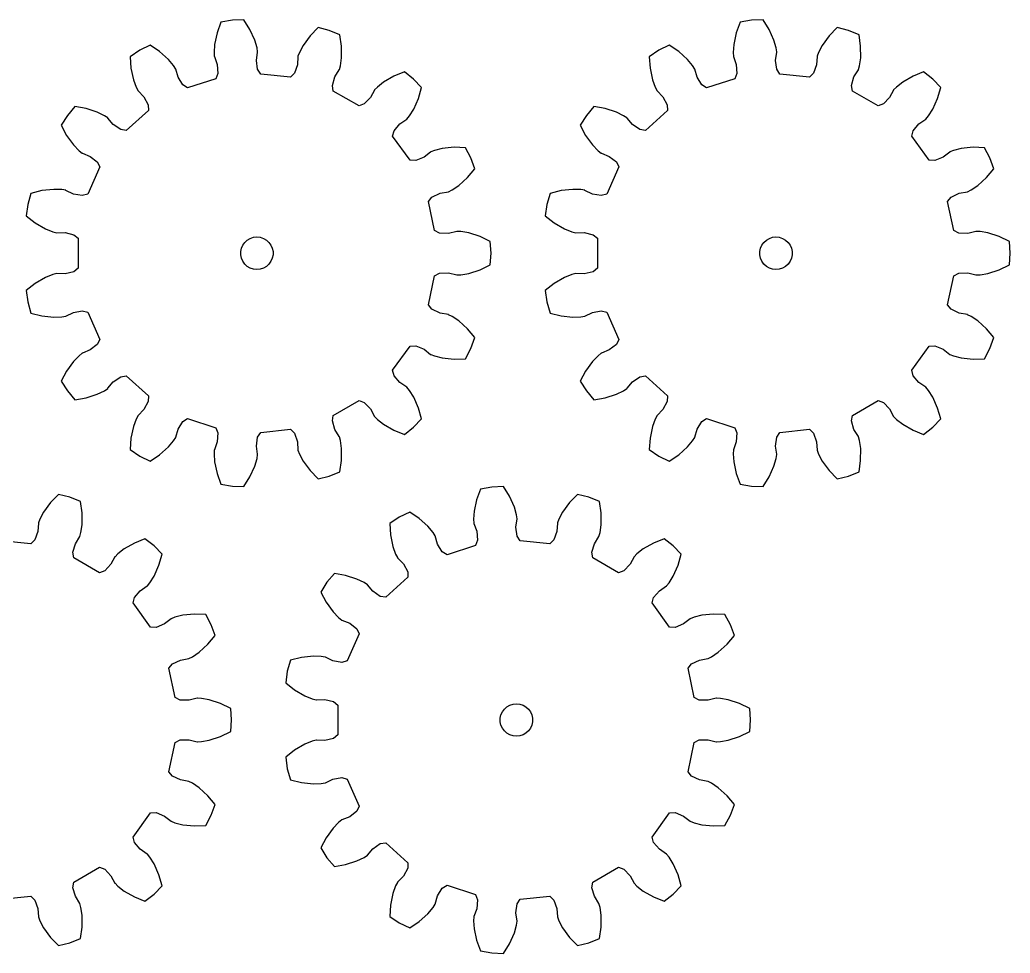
# Model space of a CAD drawing. Extents: x 0 to 187, y 0 to 216.
# Drawn here: x 95.3 to 186.9, y 129.4 to 215.6 of the extents above; entities that cross this region are included whole.
import ezdxf

# ---------------------------------------------------------------- set-up
doc = ezdxf.new("R2010")
doc.units = 0

msp = doc.modelspace()

# ---------------------------------------------------------------- linework, layer by layer
for p, q in [((113.937, 215.415), (113.576, 214.427)), ((114.991, 215.601), (113.937, 215.415)), ((116.06, 215.638), (114.991, 215.601)), ((116.618, 214.747), (116.06, 215.638)), ((161.903, 215.415), (161.542, 214.427)), ((162.957, 215.601), (161.903, 215.415)), ((164.026, 215.638), (162.957, 215.601)), ((164.584, 214.747), (164.026, 215.638)), ((113.576, 214.427), (113.347, 213.354)), ((117.066, 213.745), (116.618, 214.747)), ((122.172, 214.163), (121.526, 213.276)), ((122.904, 214.919), (122.172, 214.163)), ((123.942, 214.66), (122.904, 214.919)), ((124.934, 214.259), (123.942, 214.66)), ((125.081, 213.218), (124.934, 214.259)), ((161.542, 214.427), (161.313, 213.354)), ((165.032, 213.745), (164.584, 214.747)), ((170.138, 214.163), (169.492, 213.276)), ((170.87, 214.919), (170.138, 214.163)), ((171.908, 214.66), (170.87, 214.919)), ((172.9, 214.259), (171.908, 214.66)), ((173.047, 213.218), (172.9, 214.259)), ((107.392, 213.289), (106.431, 212.82)), ((108.265, 212.702), (107.392, 213.289)), ((113.347, 213.354), (113.295, 212.62)), ((117.269, 213.038), (117.066, 213.745)), ((121.526, 213.276), (121.18, 212.627)), ((155.358, 213.289), (154.397, 212.82)), ((156.231, 212.702), (155.358, 213.289)), ((161.313, 213.354), (161.261, 212.62)), ((165.235, 213.038), (165.032, 213.745)), ((169.492, 213.276), (169.146, 212.627)), ((106.431, 212.82), (105.543, 212.221)), ((109.081, 211.968), (108.265, 212.702)), ((113.295, 212.62), (113.321, 212.247)), ((117.214, 211.888), (117.321, 212.656)), ((117.321, 212.668), (117.269, 213.038)), ((117.321, 212.656), (117.321, 212.668)), ((121.18, 212.627), (121.052, 212.276)), ((125.082, 212.121), (125.081, 213.218)), ((154.397, 212.82), (153.51, 212.221)), ((157.047, 211.968), (156.231, 212.702)), ((161.261, 212.62), (161.287, 212.247)), ((165.18, 211.888), (165.288, 212.656)), ((165.288, 212.668), (165.235, 213.038)), ((165.288, 212.656), (165.288, 212.668)), ((169.146, 212.627), (169.018, 212.276)), ((173.049, 212.121), (173.047, 213.218)), ((105.543, 212.221), (105.616, 211.172)), ((109.555, 211.405), (109.081, 211.968)), ((109.753, 211.088), (109.555, 211.405)), ((113.321, 212.247), (113.323, 212.235)), ((113.323, 212.235), (113.587, 211.507)), ((113.587, 211.507), (113.652, 210.679)), ((117.323, 211.064), (117.214, 211.888)), ((120.995, 211.491), (120.717, 210.708)), ((121.05, 212.264), (120.995, 211.491)), ((121.052, 212.276), (121.05, 212.264)), ((124.981, 211.392), (125.082, 212.121)), ((153.51, 212.221), (153.582, 211.172)), ((157.521, 211.405), (157.047, 211.968)), ((157.719, 211.088), (157.521, 211.405)), ((161.287, 212.247), (161.289, 212.235)), ((161.289, 212.235), (161.553, 211.507)), ((161.553, 211.507), (161.618, 210.679)), ((165.289, 211.064), (165.18, 211.888)), ((168.961, 211.491), (168.683, 210.708)), ((169.016, 212.264), (168.961, 211.491)), ((169.018, 212.276), (169.016, 212.264)), ((172.947, 211.392), (173.049, 212.121)), ((105.616, 211.172), (105.843, 210.098)), ((109.758, 211.077), (109.753, 211.088)), ((109.972, 210.333), (109.758, 211.077)), ((113.652, 210.679), (113.462, 210.194)), ((117.61, 210.63), (117.323, 211.064)), ((120.346, 210.342), (117.61, 210.63)), ((120.717, 210.708), (120.346, 210.342)), ((124.463, 210.364), (124.873, 211.021)), ((124.873, 211.021), (124.878, 211.033)), ((124.878, 211.033), (124.981, 211.392)), ((130.893, 210.819), (129.918, 210.426)), ((131.737, 210.16), (130.893, 210.819)), ((153.582, 211.172), (153.809, 210.098)), ((157.724, 211.077), (157.719, 211.088)), ((157.938, 210.333), (157.724, 211.077)), ((161.618, 210.679), (161.428, 210.194)), ((165.576, 210.63), (165.289, 211.064)), ((168.312, 210.342), (165.576, 210.63)), ((168.683, 210.708), (168.312, 210.342)), ((172.429, 210.364), (172.839, 211.021)), ((172.839, 211.021), (172.844, 211.033)), ((172.844, 211.033), (172.947, 211.392)), ((178.859, 210.819), (177.884, 210.426)), ((179.703, 210.16), (178.859, 210.819)), ((105.843, 210.098), (106.094, 209.407)), ((110.407, 209.624), (109.972, 210.333)), ((110.845, 209.344), (110.407, 209.624)), ((113.462, 210.194), (110.845, 209.344)), ((124.227, 209.567), (124.463, 210.364)), ((128.967, 209.878), (128.387, 209.426)), ((129.918, 210.426), (128.967, 209.878)), ((132.48, 209.39), (131.737, 210.16)), ((153.809, 210.098), (154.06, 209.407)), ((158.373, 209.624), (157.938, 210.333)), ((158.811, 209.344), (158.373, 209.624)), ((161.428, 210.194), (158.811, 209.344)), ((172.193, 209.567), (172.429, 210.364)), ((176.933, 209.878), (176.353, 209.426)), ((177.884, 210.426), (176.933, 209.878)), ((180.446, 209.39), (179.703, 210.16)), ((106.094, 209.407), (106.269, 209.077)), ((106.269, 209.077), (106.276, 209.067)), ((106.276, 209.067), (106.814, 208.509)), ((124.313, 209.054), (124.227, 209.567)), ((126.696, 207.678), (124.313, 209.054)), ((128.12, 209.147), (127.755, 208.463)), ((128.127, 209.157), (128.12, 209.147)), ((128.387, 209.426), (128.127, 209.157)), ((132.191, 208.379), (132.48, 209.39)), ((154.06, 209.407), (154.235, 209.077)), ((154.235, 209.077), (154.242, 209.067)), ((154.242, 209.067), (154.78, 208.509)), ((172.279, 209.054), (172.193, 209.567)), ((174.662, 207.678), (172.279, 209.054)), ((176.086, 209.147), (175.721, 208.463)), ((176.093, 209.157), (176.086, 209.147)), ((176.353, 209.426), (176.093, 209.157)), ((180.157, 208.379), (180.446, 209.39)), ((106.814, 208.509), (107.21, 207.779)), ((107.21, 207.779), (107.233, 207.259)), ((127.183, 207.861), (126.696, 207.678)), ((127.755, 208.463), (127.183, 207.861)), ((131.746, 207.376), (132.191, 208.379)), ((154.78, 208.509), (155.176, 207.779)), ((155.176, 207.779), (155.199, 207.259)), ((175.149, 207.861), (174.662, 207.678)), ((175.721, 208.463), (175.149, 207.861)), ((179.712, 207.376), (180.157, 208.379)), ((100.43, 207.617), (99.742, 206.797)), ((101.466, 207.435), (100.43, 207.617)), ((102.51, 207.097), (101.466, 207.435)), ((103.171, 206.775), (102.51, 207.097)), ((107.233, 207.259), (105.189, 205.418)), ((131.356, 206.752), (131.746, 207.376)), ((148.396, 207.617), (147.708, 206.797)), ((149.432, 207.435), (148.396, 207.617)), ((150.476, 207.097), (149.432, 207.435)), ((151.137, 206.775), (150.476, 207.097)), ((155.199, 207.259), (153.155, 205.418)), ((179.322, 206.752), (179.712, 207.376)), ((99.742, 206.797), (99.175, 205.89)), ((103.481, 206.567), (103.171, 206.775)), ((103.49, 206.559), (103.481, 206.567)), ((103.989, 205.966), (103.49, 206.559)), ((104.674, 205.495), (103.989, 205.966)), ((129.926, 205.391), (130.465, 206.023)), ((130.465, 206.023), (131.107, 206.457)), ((131.107, 206.457), (131.116, 206.465)), ((131.116, 206.465), (131.356, 206.752)), ((147.708, 206.797), (147.141, 205.89)), ((151.448, 206.567), (151.137, 206.775)), ((151.457, 206.559), (151.448, 206.567)), ((151.955, 205.966), (151.457, 206.559)), ((152.64, 205.495), (151.955, 205.966)), ((177.892, 205.391), (178.431, 206.023)), ((178.431, 206.023), (179.073, 206.457)), ((179.073, 206.457), (179.082, 206.465)), ((179.082, 206.465), (179.322, 206.752)), ((99.175, 205.89), (99.668, 204.961)), ((105.189, 205.418), (104.674, 205.495)), ((129.795, 204.887), (129.926, 205.391)), ((147.141, 205.89), (147.634, 204.961)), ((153.155, 205.418), (152.64, 205.495)), ((177.761, 204.887), (177.892, 205.391)), ((99.668, 204.961), (100.312, 204.072)), ((131.412, 202.661), (129.795, 204.887)), ((147.634, 204.961), (148.278, 204.072)), ((179.378, 202.661), (177.761, 204.887)), ((100.312, 204.072), (100.822, 203.542)), ((100.822, 203.542), (101.117, 203.312)), ((101.117, 203.312), (101.127, 203.306)), ((101.127, 203.306), (101.845, 203.015)), ((133.311, 203.424), (132.7, 202.948)), ((133.321, 203.43), (133.311, 203.424)), ((133.668, 203.57), (133.321, 203.43)), ((134.382, 203.747), (133.668, 203.57)), ((135.474, 203.861), (134.382, 203.747)), ((136.525, 203.823), (135.474, 203.861)), ((137.027, 202.878), (136.525, 203.823)), ((148.278, 204.072), (148.788, 203.542)), ((148.788, 203.542), (149.083, 203.312)), ((149.083, 203.312), (149.093, 203.306)), ((149.093, 203.306), (149.811, 203.015)), ((181.277, 203.424), (180.666, 202.948)), ((181.287, 203.43), (181.277, 203.424)), ((181.634, 203.57), (181.287, 203.43)), ((182.348, 203.747), (181.634, 203.57)), ((183.44, 203.861), (182.348, 203.747)), ((184.491, 203.823), (183.44, 203.861)), ((184.993, 202.878), (184.491, 203.823)), ((101.845, 203.015), (102.505, 202.509)), ((102.505, 202.509), (102.737, 202.043)), ((131.932, 202.63), (131.412, 202.661)), ((132.7, 202.948), (131.932, 202.63)), ((137.393, 201.873), (137.027, 202.878)), ((149.811, 203.015), (150.471, 202.509)), ((150.471, 202.509), (150.703, 202.043)), ((179.898, 202.63), (179.378, 202.661)), ((180.666, 202.948), (179.898, 202.63)), ((185.359, 201.873), (184.993, 202.878)), ((102.737, 202.043), (101.618, 199.53)), ((136.718, 201.067), (137.393, 201.873)), ((150.703, 202.043), (149.584, 199.53)), ((184.684, 201.067), (185.359, 201.873)), ((135.903, 200.331), (136.718, 201.067)), ((183.869, 200.331), (184.684, 201.067)), ((96.376, 199.603), (96.081, 198.575)), ((97.396, 199.859), (96.376, 199.603)), ((98.488, 199.975), (97.396, 199.859)), ((99.223, 199.95), (98.488, 199.975)), ((99.591, 199.885), (99.223, 199.95)), ((99.603, 199.881), (99.591, 199.885)), ((100.299, 199.543), (99.603, 199.881)), ((101.116, 199.391), (100.299, 199.543)), ((101.618, 199.53), (101.116, 199.391)), ((133.433, 199.258), (134.183, 199.616)), ((134.183, 199.616), (134.946, 199.751)), ((134.946, 199.751), (134.957, 199.755)), ((134.957, 199.755), (135.293, 199.919)), ((135.293, 199.919), (135.903, 200.331)), ((144.342, 199.603), (144.047, 198.575)), ((145.362, 199.859), (144.342, 199.603)), ((146.454, 199.975), (145.362, 199.859)), ((147.189, 199.95), (146.454, 199.975)), ((147.557, 199.885), (147.189, 199.95)), ((147.569, 199.881), (147.557, 199.885)), ((148.265, 199.543), (147.569, 199.881)), ((149.082, 199.391), (148.265, 199.543)), ((149.584, 199.53), (149.082, 199.391)), ((181.399, 199.258), (182.149, 199.616)), ((182.149, 199.616), (182.912, 199.751)), ((182.912, 199.751), (182.923, 199.755)), ((182.923, 199.755), (183.259, 199.919)), ((183.259, 199.919), (183.869, 200.331)), ((133.109, 198.851), (133.433, 199.258)), ((133.681, 196.16), (133.109, 198.851)), ((181.075, 198.851), (181.399, 199.258)), ((181.647, 196.16), (181.075, 198.851)), ((96.081, 198.575), (95.932, 197.515)), ((144.047, 198.575), (143.898, 197.515)), ((95.932, 197.515), (96.76, 196.867)), ((96.76, 196.867), (97.71, 196.317)), ((143.898, 197.515), (144.726, 196.867)), ((144.726, 196.867), (145.676, 196.317)), ((97.71, 196.317), (98.392, 196.041)), ((98.392, 196.041), (98.755, 195.95)), ((98.755, 195.95), (98.767, 195.949)), ((98.767, 195.949), (99.541, 195.975)), ((99.541, 195.975), (100.349, 195.781)), ((134.143, 195.92), (133.681, 196.16)), ((134.973, 195.898), (134.143, 195.92)), ((135.725, 196.085), (134.973, 195.898)), ((135.737, 196.086), (135.725, 196.085)), ((136.111, 196.073), (135.737, 196.086)), ((136.835, 195.944), (136.111, 196.073)), ((137.879, 195.604), (136.835, 195.944)), ((145.676, 196.317), (146.358, 196.041)), ((146.358, 196.041), (146.721, 195.95)), ((146.721, 195.95), (146.733, 195.949)), ((146.733, 195.949), (147.507, 195.975)), ((147.507, 195.975), (148.315, 195.781)), ((182.109, 195.92), (181.647, 196.16)), ((182.939, 195.898), (182.109, 195.92)), ((183.691, 196.085), (182.939, 195.898)), ((183.703, 196.086), (183.691, 196.085)), ((184.077, 196.073), (183.703, 196.086)), ((184.801, 195.944), (184.077, 196.073)), ((185.845, 195.604), (184.801, 195.944)), ((100.349, 195.781), (100.751, 195.45)), ((100.751, 195.45), (100.751, 192.699)), ((115.954, 194.825), (116.138, 195.078)), ((116.138, 195.078), (116.371, 195.288)), ((116.371, 195.288), (116.643, 195.445)), ((116.643, 195.445), (116.941, 195.542)), ((116.941, 195.542), (117.253, 195.575)), ((117.253, 195.575), (117.565, 195.542)), ((117.565, 195.542), (117.863, 195.445)), ((117.863, 195.445), (118.135, 195.288)), ((118.135, 195.288), (118.368, 195.078)), ((118.368, 195.078), (118.552, 194.825)), ((138.824, 195.142), (137.879, 195.604)), ((138.898, 194.075), (138.824, 195.142)), ((148.315, 195.781), (148.717, 195.45)), ((148.717, 195.45), (148.717, 192.699)), ((163.92, 194.825), (164.104, 195.078)), ((164.104, 195.078), (164.338, 195.288)), ((164.338, 195.288), (164.609, 195.445)), ((164.609, 195.445), (164.907, 195.542)), ((164.907, 195.542), (165.219, 195.575)), ((165.219, 195.575), (165.531, 195.542)), ((165.531, 195.542), (165.829, 195.445)), ((165.829, 195.445), (166.101, 195.288)), ((166.101, 195.288), (166.334, 195.078)), ((166.334, 195.078), (166.518, 194.825)), ((186.79, 195.142), (185.845, 195.604)), ((186.864, 194.075), (186.79, 195.142)), ((115.761, 194.231), (115.827, 194.538)), ((115.761, 193.918), (115.761, 194.231)), ((115.827, 194.538), (115.954, 194.825)), ((118.552, 194.825), (118.68, 194.538)), ((118.68, 194.538), (118.745, 194.231)), ((118.745, 194.231), (118.745, 193.918)), ((138.824, 193.007), (138.898, 194.075)), ((163.727, 194.231), (163.793, 194.538)), ((163.727, 193.918), (163.727, 194.231)), ((163.793, 194.538), (163.92, 194.825)), ((166.518, 194.825), (166.646, 194.538)), ((166.646, 194.538), (166.711, 194.231)), ((166.711, 194.231), (166.711, 193.918)), ((186.79, 193.007), (186.864, 194.075)), ((115.827, 193.611), (115.761, 193.918)), ((115.954, 193.325), (115.827, 193.611)), ((116.138, 193.071), (115.954, 193.325)), ((118.552, 193.325), (118.368, 193.071)), ((118.68, 193.611), (118.552, 193.325)), ((118.745, 193.918), (118.68, 193.611)), ((163.793, 193.611), (163.727, 193.918)), ((163.92, 193.325), (163.793, 193.611)), ((164.104, 193.071), (163.92, 193.325)), ((166.518, 193.325), (166.334, 193.071)), ((166.646, 193.611), (166.518, 193.325)), ((166.711, 193.918), (166.646, 193.611)), ((98.755, 192.199), (98.392, 192.108)), ((98.767, 192.2), (98.755, 192.199)), ((99.541, 192.174), (98.767, 192.2)), ((100.349, 192.368), (99.541, 192.174)), ((100.751, 192.699), (100.349, 192.368)), ((116.371, 192.861), (116.138, 193.071)), ((116.643, 192.704), (116.371, 192.861)), ((116.941, 192.607), (116.643, 192.704)), ((117.253, 192.575), (116.941, 192.607)), ((117.565, 192.607), (117.253, 192.575)), ((117.863, 192.704), (117.565, 192.607)), ((118.135, 192.861), (117.863, 192.704)), ((118.368, 193.071), (118.135, 192.861)), ((133.681, 191.989), (134.143, 192.229)), ((134.143, 192.229), (134.973, 192.251)), ((134.973, 192.251), (135.725, 192.064)), ((136.111, 192.077), (136.835, 192.205)), ((136.835, 192.205), (137.879, 192.545)), ((137.879, 192.545), (138.824, 193.007)), ((146.721, 192.199), (146.358, 192.108)), ((146.733, 192.2), (146.721, 192.199)), ((147.507, 192.174), (146.733, 192.2)), ((148.315, 192.368), (147.507, 192.174)), ((148.717, 192.699), (148.315, 192.368)), ((164.338, 192.861), (164.104, 193.071)), ((164.609, 192.704), (164.338, 192.861)), ((164.907, 192.607), (164.609, 192.704)), ((165.219, 192.575), (164.907, 192.607)), ((165.531, 192.607), (165.219, 192.575)), ((165.829, 192.704), (165.531, 192.607)), ((166.101, 192.861), (165.829, 192.704)), ((166.334, 193.071), (166.101, 192.861)), ((181.647, 191.989), (182.109, 192.229)), ((182.109, 192.229), (182.939, 192.251)), ((182.939, 192.251), (183.691, 192.064)), ((184.077, 192.077), (184.801, 192.205)), ((184.801, 192.205), (185.845, 192.545)), ((185.845, 192.545), (186.79, 193.007)), ((96.76, 191.282), (95.932, 190.634)), ((97.71, 191.832), (96.76, 191.282)), ((98.392, 192.108), (97.71, 191.832)), ((133.109, 189.298), (133.681, 191.989)), ((135.725, 192.064), (135.737, 192.063)), ((135.737, 192.063), (136.111, 192.077)), ((144.726, 191.282), (143.898, 190.634)), ((145.676, 191.832), (144.726, 191.282)), ((146.358, 192.108), (145.676, 191.832)), ((181.075, 189.298), (181.647, 191.989)), ((183.691, 192.064), (183.703, 192.063)), ((183.703, 192.063), (184.077, 192.077)), ((95.932, 190.634), (96.081, 189.574)), ((143.898, 190.634), (144.047, 189.574)), ((96.081, 189.574), (96.376, 188.546)), ((144.047, 189.574), (144.342, 188.546)), ((96.376, 188.546), (97.396, 188.29)), ((99.603, 188.268), (100.299, 188.607)), ((100.299, 188.607), (101.116, 188.758)), ((101.116, 188.758), (101.618, 188.619)), ((101.618, 188.619), (102.737, 186.106)), ((133.433, 188.891), (133.109, 189.298)), ((134.183, 188.533), (133.433, 188.891)), ((134.946, 188.398), (134.183, 188.533)), ((144.342, 188.546), (145.362, 188.29)), ((147.569, 188.268), (148.265, 188.607)), ((148.265, 188.607), (149.082, 188.758)), ((149.082, 188.758), (149.584, 188.619)), ((149.584, 188.619), (150.703, 186.106)), ((181.399, 188.891), (181.075, 189.298)), ((182.149, 188.533), (181.399, 188.891)), ((182.912, 188.398), (182.149, 188.533)), ((97.396, 188.29), (98.488, 188.174)), ((98.488, 188.174), (99.223, 188.199)), ((99.223, 188.199), (99.591, 188.264)), ((99.591, 188.264), (99.603, 188.268)), ((134.957, 188.394), (134.946, 188.398)), ((135.293, 188.23), (134.957, 188.394)), ((135.903, 187.818), (135.293, 188.23)), ((136.718, 187.083), (135.903, 187.818)), ((145.362, 188.29), (146.454, 188.174)), ((146.454, 188.174), (147.189, 188.199)), ((147.189, 188.199), (147.557, 188.264)), ((147.557, 188.264), (147.569, 188.268)), ((182.923, 188.394), (182.912, 188.398)), ((183.259, 188.23), (182.923, 188.394)), ((183.869, 187.818), (183.259, 188.23)), ((184.684, 187.083), (183.869, 187.818)), ((137.393, 186.276), (136.718, 187.083)), ((185.359, 186.276), (184.684, 187.083)), ((102.737, 186.106), (102.505, 185.64)), ((137.027, 185.271), (137.393, 186.276)), ((150.703, 186.106), (150.471, 185.64)), ((184.993, 185.271), (185.359, 186.276)), ((101.845, 185.134), (101.127, 184.843)), ((102.505, 185.64), (101.845, 185.134)), ((129.795, 183.262), (131.412, 185.488)), ((131.412, 185.488), (131.932, 185.519)), ((131.932, 185.519), (132.7, 185.201)), ((132.7, 185.201), (133.311, 184.725)), ((136.525, 184.326), (137.027, 185.271)), ((149.811, 185.134), (149.093, 184.843)), ((150.471, 185.64), (149.811, 185.134)), ((177.761, 183.262), (179.378, 185.488)), ((179.378, 185.488), (179.898, 185.519)), ((179.898, 185.519), (180.666, 185.201)), ((180.666, 185.201), (181.277, 184.725)), ((184.491, 184.326), (184.993, 185.271)), ((100.312, 184.077), (99.668, 183.188)), ((100.822, 184.607), (100.312, 184.077)), ((101.117, 184.837), (100.822, 184.607)), ((101.127, 184.843), (101.117, 184.837)), ((133.311, 184.725), (133.321, 184.719)), ((133.321, 184.719), (133.668, 184.579)), ((133.668, 184.579), (134.382, 184.402)), ((134.382, 184.402), (135.474, 184.288)), ((135.474, 184.288), (136.525, 184.326)), ((148.278, 184.077), (147.634, 183.188)), ((148.788, 184.607), (148.278, 184.077)), ((149.083, 184.837), (148.788, 184.607)), ((149.093, 184.843), (149.083, 184.837)), ((181.277, 184.725), (181.287, 184.719)), ((181.287, 184.719), (181.634, 184.579)), ((181.634, 184.579), (182.348, 184.402)), ((182.348, 184.402), (183.44, 184.288)), ((183.44, 184.288), (184.491, 184.326)), ((99.668, 183.188), (99.175, 182.259)), ((129.926, 182.758), (129.795, 183.262)), ((147.634, 183.188), (147.141, 182.259)), ((177.892, 182.758), (177.761, 183.262)), ((99.175, 182.259), (99.742, 181.352)), ((103.49, 181.591), (103.989, 182.184)), ((103.989, 182.184), (104.674, 182.654)), ((104.674, 182.654), (105.189, 182.732)), ((105.189, 182.732), (107.233, 180.891)), ((130.465, 182.126), (129.926, 182.758)), ((131.107, 181.692), (130.465, 182.126)), ((147.141, 182.259), (147.708, 181.352)), ((151.457, 181.591), (151.955, 182.184)), ((151.955, 182.184), (152.64, 182.654)), ((152.64, 182.654), (153.155, 182.732)), ((153.155, 182.732), (155.199, 180.891)), ((178.431, 182.126), (177.892, 182.758)), ((179.073, 181.692), (178.431, 182.126)), ((99.742, 181.352), (100.43, 180.532)), ((102.51, 181.052), (103.171, 181.374)), ((103.171, 181.374), (103.481, 181.583)), ((103.481, 181.583), (103.49, 181.591)), ((131.116, 181.684), (131.107, 181.692)), ((131.356, 181.397), (131.116, 181.684)), ((131.746, 180.773), (131.356, 181.397)), ((147.708, 181.352), (148.396, 180.532)), ((150.476, 181.052), (151.137, 181.374)), ((151.137, 181.374), (151.448, 181.583)), ((151.448, 181.583), (151.457, 181.591)), ((179.082, 181.684), (179.073, 181.692)), ((179.322, 181.397), (179.082, 181.684)), ((179.712, 180.773), (179.322, 181.397)), ((100.43, 180.532), (101.466, 180.714)), ((101.466, 180.714), (102.51, 181.052)), ((107.21, 180.371), (106.814, 179.64)), ((107.233, 180.891), (107.21, 180.371)), ((124.313, 179.095), (126.696, 180.471)), ((126.696, 180.471), (127.183, 180.288)), ((132.191, 179.77), (131.746, 180.773)), ((148.396, 180.532), (149.432, 180.714)), ((149.432, 180.714), (150.476, 181.052)), ((155.176, 180.371), (154.78, 179.64)), ((155.199, 180.891), (155.176, 180.371)), ((172.279, 179.095), (174.662, 180.471)), ((174.662, 180.471), (175.149, 180.288)), ((180.157, 179.77), (179.712, 180.773)), ((106.814, 179.64), (106.276, 179.082)), ((127.183, 180.288), (127.755, 179.686)), ((127.755, 179.686), (128.12, 179.002)), ((132.48, 178.759), (132.191, 179.77)), ((154.78, 179.64), (154.242, 179.082)), ((175.149, 180.288), (175.721, 179.686)), ((175.721, 179.686), (176.086, 179.002)), ((180.446, 178.759), (180.157, 179.77)), ((106.094, 178.742), (105.843, 178.051)), ((106.269, 179.073), (106.094, 178.742)), ((106.276, 179.082), (106.269, 179.073)), ((109.972, 177.817), (110.407, 178.525)), ((110.407, 178.525), (110.845, 178.805)), ((110.845, 178.805), (113.462, 177.955)), ((124.227, 178.582), (124.313, 179.095)), ((124.463, 177.785), (124.227, 178.582)), ((128.12, 179.002), (128.127, 178.992)), ((128.127, 178.992), (128.387, 178.724)), ((128.387, 178.724), (128.967, 178.271)), ((131.737, 177.989), (132.48, 178.759)), ((154.06, 178.742), (153.809, 178.051)), ((154.235, 179.073), (154.06, 178.742)), ((154.242, 179.082), (154.235, 179.073)), ((157.938, 177.817), (158.373, 178.525)), ((158.373, 178.525), (158.811, 178.805)), ((158.811, 178.805), (161.428, 177.955)), ((172.193, 178.582), (172.279, 179.095)), ((172.429, 177.785), (172.193, 178.582)), ((176.086, 179.002), (176.093, 178.992)), ((176.093, 178.992), (176.353, 178.724)), ((176.353, 178.724), (176.933, 178.271)), ((179.703, 177.989), (180.446, 178.759)), ((105.843, 178.051), (105.616, 176.977)), ((109.758, 177.072), (109.972, 177.817)), ((113.462, 177.955), (113.652, 177.471)), ((117.61, 177.519), (120.346, 177.807)), ((120.346, 177.807), (120.717, 177.441)), ((124.873, 177.128), (124.463, 177.785)), ((128.967, 178.271), (129.918, 177.723)), ((129.918, 177.723), (130.893, 177.33)), ((130.893, 177.33), (131.737, 177.989)), ((153.809, 178.051), (153.582, 176.977)), ((157.724, 177.072), (157.938, 177.817)), ((161.428, 177.955), (161.618, 177.471)), ((165.576, 177.519), (168.312, 177.807)), ((168.312, 177.807), (168.683, 177.441)), ((172.839, 177.128), (172.429, 177.785)), ((176.933, 178.271), (177.884, 177.723)), ((177.884, 177.723), (178.859, 177.33)), ((178.859, 177.33), (179.703, 177.989)), ((105.616, 176.977), (105.543, 175.928)), ((109.081, 176.181), (109.555, 176.744)), ((109.555, 176.744), (109.753, 177.061)), ((109.753, 177.061), (109.758, 177.072)), ((113.587, 176.642), (113.323, 175.914)), ((113.652, 177.471), (113.587, 176.642)), ((117.214, 176.261), (117.323, 177.085)), ((117.323, 177.085), (117.61, 177.519)), ((120.717, 177.441), (120.995, 176.658)), ((120.995, 176.658), (121.05, 175.885)), ((124.878, 177.117), (124.873, 177.128)), ((124.981, 176.757), (124.878, 177.117)), ((125.082, 176.029), (124.981, 176.757)), ((153.582, 176.977), (153.51, 175.928)), ((157.047, 176.181), (157.521, 176.744)), ((157.521, 176.744), (157.719, 177.061)), ((157.719, 177.061), (157.724, 177.072)), ((161.553, 176.642), (161.289, 175.914)), ((161.618, 177.471), (161.553, 176.642)), ((165.18, 176.261), (165.289, 177.085)), ((165.289, 177.085), (165.576, 177.519)), ((168.683, 177.441), (168.961, 176.658)), ((168.961, 176.658), (169.016, 175.885)), ((172.844, 177.117), (172.839, 177.128)), ((172.947, 176.757), (172.844, 177.117)), ((173.049, 176.029), (172.947, 176.757)), ((105.543, 175.928), (106.431, 175.329)), ((108.265, 175.448), (109.081, 176.181)), ((113.321, 175.902), (113.295, 175.529)), ((113.323, 175.914), (113.321, 175.902)), ((117.321, 175.494), (117.214, 176.261)), ((121.05, 175.885), (121.052, 175.874)), ((121.052, 175.874), (121.18, 175.522)), ((125.081, 174.931), (125.082, 176.029)), ((153.51, 175.928), (154.397, 175.329)), ((156.231, 175.448), (157.047, 176.181)), ((161.287, 175.902), (161.261, 175.529)), ((161.289, 175.914), (161.287, 175.902)), ((165.288, 175.494), (165.18, 176.261)), ((169.016, 175.885), (169.018, 175.874)), ((169.018, 175.874), (169.146, 175.522)), ((173.047, 174.931), (173.049, 176.029)), ((106.431, 175.329), (107.392, 174.86)), ((107.392, 174.86), (108.265, 175.448)), ((113.295, 175.529), (113.347, 174.795)), ((117.066, 174.404), (117.269, 175.111)), ((117.269, 175.111), (117.321, 175.481)), ((117.321, 175.481), (117.321, 175.494)), ((121.18, 175.522), (121.526, 174.873)), ((121.526, 174.873), (122.172, 173.986)), ((124.934, 173.89), (125.081, 174.931)), ((154.397, 175.329), (155.358, 174.86)), ((155.358, 174.86), (156.231, 175.448)), ((161.261, 175.529), (161.313, 174.795)), ((165.032, 174.404), (165.235, 175.111)), ((165.235, 175.111), (165.288, 175.481)), ((165.288, 175.481), (165.288, 175.494)), ((169.146, 175.522), (169.492, 174.873)), ((169.492, 174.873), (170.138, 173.986)), ((172.9, 173.89), (173.047, 174.931)), ((113.347, 174.795), (113.576, 173.722)), ((116.618, 173.402), (117.066, 174.404)), ((122.172, 173.986), (122.904, 173.23)), ((123.942, 173.489), (124.934, 173.89)), ((161.313, 174.795), (161.542, 173.722)), ((164.584, 173.402), (165.032, 174.404)), ((170.138, 173.986), (170.87, 173.23)), ((171.908, 173.489), (172.9, 173.89)), ((113.576, 173.722), (113.937, 172.734)), ((116.06, 172.511), (116.618, 173.402)), ((122.904, 173.23), (123.942, 173.489)), ((161.542, 173.722), (161.903, 172.734)), ((164.026, 172.511), (164.584, 173.402)), ((170.87, 173.23), (171.908, 173.489)), ((113.937, 172.734), (114.991, 172.548)), ((114.991, 172.548), (116.06, 172.511)), ((137.92, 172.288), (137.559, 171.3)), ((138.974, 172.473), (137.92, 172.288)), ((140.043, 172.511), (138.974, 172.473)), ((140.601, 171.619), (140.043, 172.511)), ((161.903, 172.734), (162.957, 172.548)), ((162.957, 172.548), (164.026, 172.511)), ((98.921, 171.791), (98.189, 171.036)), ((99.959, 171.533), (98.921, 171.791)), ((100.951, 171.132), (99.959, 171.533)), ((137.559, 171.3), (137.33, 170.226)), ((141.049, 170.617), (140.601, 171.619)), ((146.887, 171.791), (146.155, 171.036)), ((147.925, 171.533), (146.887, 171.791)), ((148.917, 171.132), (147.925, 171.533)), ((98.189, 171.036), (97.543, 170.148)), ((101.098, 170.09), (100.951, 171.132)), ((137.33, 170.226), (137.278, 169.493)), ((141.252, 169.91), (141.049, 170.617)), ((146.155, 171.036), (145.509, 170.148)), ((149.064, 170.09), (148.917, 171.132)), ((97.197, 169.499), (97.069, 169.148)), ((97.543, 170.148), (97.197, 169.499)), ((101.099, 168.993), (101.098, 170.09)), ((130.414, 169.692), (129.527, 169.094)), ((131.375, 170.161), (130.414, 169.692)), ((132.248, 169.574), (131.375, 170.161)), ((133.064, 168.84), (132.248, 169.574)), ((137.278, 169.493), (137.304, 169.12)), ((141.197, 168.761), (141.305, 169.528)), ((141.305, 169.54), (141.252, 169.91)), ((141.305, 169.528), (141.305, 169.54)), ((145.163, 169.499), (145.035, 169.148)), ((145.509, 170.148), (145.163, 169.499)), ((149.065, 168.993), (149.064, 170.09)), ((97.066, 169.136), (97.012, 168.363)), ((97.069, 169.148), (97.066, 169.136)), ((100.998, 168.264), (101.099, 168.993)), ((129.527, 169.094), (129.599, 168.045)), ((133.538, 168.277), (133.064, 168.84)), ((137.304, 169.12), (137.306, 169.108)), ((137.306, 169.108), (137.57, 168.379)), ((141.306, 167.937), (141.197, 168.761)), ((145.033, 169.136), (144.978, 168.363)), ((145.035, 169.148), (145.033, 169.136)), ((148.964, 168.264), (149.065, 168.993)), ((96.363, 167.215), (93.627, 167.502)), ((96.734, 167.58), (96.363, 167.215)), ((97.012, 168.363), (96.734, 167.58)), ((100.48, 167.236), (100.89, 167.894)), ((100.89, 167.894), (100.895, 167.905)), ((100.895, 167.905), (100.998, 168.264)), ((106.91, 167.691), (105.935, 167.298)), ((107.753, 167.032), (106.91, 167.691)), ((129.599, 168.045), (129.826, 166.971)), ((133.736, 167.96), (133.538, 168.277)), ((133.741, 167.949), (133.736, 167.96)), ((133.955, 167.205), (133.741, 167.949)), ((137.635, 167.551), (137.445, 167.066)), ((137.57, 168.379), (137.635, 167.551)), ((141.593, 167.502), (141.306, 167.937)), ((144.329, 167.215), (141.593, 167.502)), ((144.7, 167.58), (144.329, 167.215)), ((144.978, 168.363), (144.7, 167.58)), ((148.446, 167.236), (148.856, 167.894)), ((148.856, 167.894), (148.861, 167.905)), ((148.861, 167.905), (148.964, 168.264)), ((154.876, 167.691), (153.901, 167.298)), ((155.72, 167.032), (154.876, 167.691)), ((100.244, 166.439), (100.48, 167.236)), ((104.984, 166.75), (104.404, 166.298)), ((105.935, 167.298), (104.984, 166.75)), ((108.497, 166.263), (107.753, 167.032)), ((129.826, 166.971), (130.077, 166.279)), ((134.39, 166.496), (133.955, 167.205)), ((137.445, 167.066), (134.828, 166.216)), ((148.21, 166.439), (148.446, 167.236)), ((152.95, 166.75), (152.37, 166.298)), ((153.901, 167.298), (152.95, 166.75)), ((156.463, 166.263), (155.72, 167.032)), ((100.33, 165.926), (100.244, 166.439)), ((102.713, 164.55), (100.33, 165.926)), ((104.136, 166.019), (103.772, 165.336)), ((104.144, 166.029), (104.136, 166.019)), ((104.404, 166.298), (104.144, 166.029)), ((108.208, 165.251), (108.497, 166.263)), ((130.077, 166.279), (130.252, 165.949)), ((130.252, 165.949), (130.259, 165.939)), ((130.259, 165.939), (130.797, 165.381)), ((134.828, 166.216), (134.39, 166.496)), ((148.296, 165.926), (148.21, 166.439)), ((150.679, 164.55), (148.296, 165.926)), ((152.103, 166.019), (151.738, 165.336)), ((152.11, 166.029), (152.103, 166.019)), ((152.37, 166.298), (152.11, 166.029)), ((156.174, 165.251), (156.463, 166.263)), ((103.2, 164.733), (102.713, 164.55)), ((103.772, 165.336), (103.2, 164.733)), ((107.763, 164.248), (108.208, 165.251)), ((130.797, 165.381), (131.193, 164.651)), ((151.166, 164.733), (150.679, 164.55)), ((151.738, 165.336), (151.166, 164.733)), ((155.729, 164.248), (156.174, 165.251)), ((107.373, 163.624), (107.763, 164.248)), ((124.413, 164.489), (123.725, 163.67)), ((125.449, 164.308), (124.413, 164.489)), ((126.493, 163.97), (125.449, 164.308)), ((127.154, 163.648), (126.493, 163.97)), ((131.216, 164.131), (129.172, 162.29)), ((131.193, 164.651), (131.216, 164.131)), ((155.339, 163.624), (155.729, 164.248)), ((106.482, 162.895), (107.124, 163.329)), ((107.124, 163.329), (107.133, 163.337)), ((107.133, 163.337), (107.373, 163.624)), ((123.725, 163.67), (123.158, 162.762)), ((127.464, 163.439), (127.154, 163.648)), ((127.473, 163.431), (127.464, 163.439)), ((127.972, 162.838), (127.473, 163.431)), ((154.448, 162.895), (155.09, 163.329)), ((155.09, 163.329), (155.099, 163.337)), ((155.099, 163.337), (155.339, 163.624)), ((105.812, 161.76), (105.943, 162.263)), ((105.943, 162.263), (106.482, 162.895)), ((123.158, 162.762), (123.651, 161.833)), ((128.657, 162.367), (127.972, 162.838)), ((129.172, 162.29), (128.657, 162.367)), ((153.778, 161.76), (153.909, 162.263)), ((153.909, 162.263), (154.448, 162.895)), ((107.429, 159.534), (105.812, 161.76)), ((123.651, 161.833), (124.295, 160.945)), ((155.395, 159.534), (153.778, 161.76)), ((109.328, 160.297), (108.717, 159.82)), ((109.338, 160.303), (109.328, 160.297)), ((109.685, 160.442), (109.338, 160.303)), ((110.399, 160.62), (109.685, 160.442)), ((111.49, 160.733), (110.399, 160.62)), ((112.542, 160.696), (111.49, 160.733)), ((113.044, 159.751), (112.542, 160.696)), ((124.295, 160.945), (124.805, 160.415)), ((124.805, 160.415), (125.1, 160.184)), ((125.1, 160.184), (125.11, 160.178)), ((125.11, 160.178), (125.828, 159.887)), ((157.294, 160.297), (156.683, 159.82)), ((157.304, 160.303), (157.294, 160.297)), ((157.651, 160.442), (157.304, 160.303)), ((158.365, 160.62), (157.651, 160.442)), ((159.457, 160.733), (158.365, 160.62)), ((160.508, 160.696), (159.457, 160.733)), ((161.01, 159.751), (160.508, 160.696)), ((107.949, 159.502), (107.429, 159.534)), ((108.717, 159.82), (107.949, 159.502)), ((113.41, 158.745), (113.044, 159.751)), ((125.828, 159.887), (126.488, 159.381)), ((126.488, 159.381), (126.72, 158.916)), ((155.915, 159.502), (155.395, 159.534)), ((156.683, 159.82), (155.915, 159.502)), ((161.376, 158.745), (161.01, 159.751)), ((112.735, 157.939), (113.41, 158.745)), ((126.72, 158.916), (125.601, 156.402)), ((160.701, 157.939), (161.376, 158.745)), ((111.92, 157.204), (112.735, 157.939)), ((159.886, 157.204), (160.701, 157.939)), ((110.2, 156.488), (110.963, 156.624)), ((110.963, 156.624), (110.974, 156.628)), ((110.974, 156.628), (111.31, 156.792)), ((111.31, 156.792), (111.92, 157.204)), ((121.379, 156.731), (120.359, 156.476)), ((122.471, 156.847), (121.379, 156.731)), ((123.206, 156.822), (122.471, 156.847)), ((123.574, 156.757), (123.206, 156.822)), ((123.586, 156.754), (123.574, 156.757)), ((124.282, 156.415), (123.586, 156.754)), ((158.166, 156.488), (158.929, 156.624)), ((158.929, 156.624), (158.94, 156.628)), ((158.94, 156.628), (159.276, 156.792)), ((159.276, 156.792), (159.886, 157.204)), ((109.126, 155.724), (109.45, 156.131)), ((109.698, 153.032), (109.126, 155.724)), ((109.45, 156.131), (110.2, 156.488)), ((120.359, 156.476), (120.064, 155.447)), ((125.099, 156.264), (124.282, 156.415)), ((125.601, 156.402), (125.099, 156.264)), ((157.092, 155.724), (157.416, 156.131)), ((157.664, 153.032), (157.092, 155.724)), ((157.416, 156.131), (158.166, 156.488)), ((120.064, 155.447), (119.915, 154.388)), ((119.915, 154.388), (120.743, 153.739)), ((110.16, 152.792), (109.698, 153.032)), ((111.742, 152.957), (110.99, 152.77)), ((111.754, 152.958), (111.742, 152.957)), ((112.128, 152.945), (111.754, 152.958)), ((112.852, 152.816), (112.128, 152.945)), ((120.743, 153.739), (121.693, 153.19)), ((121.693, 153.19), (122.375, 152.913)), ((122.375, 152.913), (122.738, 152.822)), ((122.75, 152.821), (123.524, 152.847)), ((123.524, 152.847), (124.332, 152.653)), ((158.126, 152.792), (157.664, 153.032)), ((159.708, 152.957), (158.956, 152.77)), ((159.72, 152.958), (159.708, 152.957)), ((160.094, 152.945), (159.72, 152.958)), ((160.818, 152.816), (160.094, 152.945)), ((110.99, 152.77), (110.16, 152.792)), ((113.896, 152.476), (112.852, 152.816)), ((114.841, 152.014), (113.896, 152.476)), ((114.915, 150.947), (114.841, 152.014)), ((122.738, 152.822), (122.75, 152.821)), ((124.332, 152.653), (124.734, 152.323)), ((124.734, 152.323), (124.734, 149.571)), ((139.937, 151.697), (140.121, 151.951)), ((140.121, 151.951), (140.354, 152.16)), ((140.354, 152.16), (140.626, 152.317)), ((140.626, 152.317), (140.924, 152.414)), ((140.924, 152.414), (141.236, 152.447)), ((141.236, 152.447), (141.548, 152.414)), ((141.548, 152.414), (141.846, 152.317)), ((141.846, 152.317), (142.118, 152.16)), ((142.118, 152.16), (142.351, 151.951)), ((142.351, 151.951), (142.535, 151.697)), ((158.956, 152.77), (158.126, 152.792)), ((161.862, 152.476), (160.818, 152.816)), ((162.807, 152.014), (161.862, 152.476)), ((162.881, 150.947), (162.807, 152.014)), ((139.744, 151.104), (139.81, 151.41)), ((139.744, 150.79), (139.744, 151.104)), ((139.81, 151.41), (139.937, 151.697)), ((142.535, 151.697), (142.663, 151.41)), ((142.663, 151.41), (142.728, 151.104)), ((142.728, 151.104), (142.728, 150.79)), ((114.841, 149.879), (114.915, 150.947)), ((139.81, 150.483), (139.744, 150.79)), ((139.937, 150.197), (139.81, 150.483)), ((140.121, 149.943), (139.937, 150.197)), ((142.535, 150.197), (142.351, 149.943)), ((142.663, 150.483), (142.535, 150.197)), ((142.728, 150.79), (142.663, 150.483)), ((162.807, 149.879), (162.881, 150.947)), ((112.852, 149.077), (113.896, 149.417)), ((113.896, 149.417), (114.841, 149.879)), ((124.332, 149.241), (123.524, 149.046)), ((124.734, 149.571), (124.332, 149.241)), ((140.354, 149.733), (140.121, 149.943)), ((140.626, 149.577), (140.354, 149.733)), ((140.924, 149.48), (140.626, 149.577)), ((141.236, 149.447), (140.924, 149.48)), ((141.548, 149.48), (141.236, 149.447)), ((141.846, 149.577), (141.548, 149.48)), ((142.118, 149.733), (141.846, 149.577)), ((142.351, 149.943), (142.118, 149.733)), ((160.818, 149.077), (161.862, 149.417)), ((161.862, 149.417), (162.807, 149.879)), ((109.126, 146.17), (109.698, 148.862)), ((109.698, 148.862), (110.16, 149.101)), ((110.16, 149.101), (110.99, 149.123)), ((110.99, 149.123), (111.742, 148.937)), ((111.742, 148.937), (111.754, 148.935)), ((111.754, 148.935), (112.128, 148.949)), ((112.128, 148.949), (112.852, 149.077)), ((121.693, 148.704), (120.743, 148.155)), ((122.375, 148.981), (121.693, 148.704)), ((122.738, 149.071), (122.375, 148.981)), ((122.75, 149.073), (122.738, 149.071)), ((123.524, 149.046), (122.75, 149.073)), ((157.092, 146.17), (157.664, 148.862)), ((157.664, 148.862), (158.126, 149.101)), ((158.126, 149.101), (158.956, 149.123)), ((158.956, 149.123), (159.708, 148.937)), ((159.708, 148.937), (159.72, 148.935)), ((159.72, 148.935), (160.094, 148.949)), ((160.094, 148.949), (160.818, 149.077)), ((120.743, 148.155), (119.915, 147.506)), ((119.915, 147.506), (120.064, 146.447)), ((120.064, 146.447), (120.359, 145.418)), ((109.45, 145.763), (109.126, 146.17)), ((110.2, 145.405), (109.45, 145.763)), ((124.282, 145.479), (125.099, 145.63)), ((125.099, 145.63), (125.601, 145.492)), ((157.416, 145.763), (157.092, 146.17)), ((158.166, 145.405), (157.416, 145.763)), ((110.963, 145.27), (110.2, 145.405)), ((110.974, 145.266), (110.963, 145.27)), ((111.31, 145.102), (110.974, 145.266)), ((111.92, 144.69), (111.31, 145.102)), ((112.735, 143.955), (111.92, 144.69)), ((120.359, 145.418), (121.379, 145.163)), ((121.379, 145.163), (122.471, 145.047)), ((122.471, 145.047), (123.206, 145.072)), ((123.206, 145.072), (123.574, 145.136)), ((123.574, 145.136), (123.586, 145.14)), ((123.586, 145.14), (124.282, 145.479)), ((125.601, 145.492), (126.72, 142.978)), ((158.929, 145.27), (158.166, 145.405)), ((158.94, 145.266), (158.929, 145.27)), ((159.276, 145.102), (158.94, 145.266)), ((159.886, 144.69), (159.276, 145.102)), ((160.701, 143.955), (159.886, 144.69)), ((113.41, 143.149), (112.735, 143.955)), ((161.376, 143.149), (160.701, 143.955)), ((113.044, 142.143), (113.41, 143.149)), ((126.72, 142.978), (126.488, 142.513)), ((161.01, 142.143), (161.376, 143.149)), ((105.812, 140.134), (107.429, 142.36)), ((107.429, 142.36), (107.949, 142.391)), ((107.949, 142.391), (108.717, 142.074)), ((108.717, 142.074), (109.328, 141.597)), ((112.542, 141.198), (113.044, 142.143)), ((125.828, 142.006), (125.11, 141.716)), ((126.488, 142.513), (125.828, 142.006)), ((153.778, 140.134), (155.395, 142.36)), ((155.395, 142.36), (155.915, 142.391)), ((155.915, 142.391), (156.683, 142.074)), ((156.683, 142.074), (157.294, 141.597)), ((160.508, 141.198), (161.01, 142.143)), ((109.328, 141.597), (109.338, 141.591)), ((109.338, 141.591), (109.685, 141.451)), ((109.685, 141.451), (110.399, 141.274)), ((110.399, 141.274), (111.49, 141.161)), ((111.49, 141.161), (112.542, 141.198)), ((124.295, 140.949), (123.651, 140.061)), ((124.805, 141.479), (124.295, 140.949)), ((125.1, 141.709), (124.805, 141.479)), ((125.11, 141.716), (125.1, 141.709)), ((157.294, 141.597), (157.304, 141.591)), ((157.304, 141.591), (157.651, 141.451)), ((157.651, 141.451), (158.365, 141.274)), ((158.365, 141.274), (159.457, 141.161)), ((159.457, 141.161), (160.508, 141.198)), ((105.943, 139.63), (105.812, 140.134)), ((123.651, 140.061), (123.158, 139.132)), ((153.909, 139.63), (153.778, 140.134)), ((106.482, 138.998), (105.943, 139.63)), ((123.158, 139.132), (123.725, 138.224)), ((127.972, 139.056), (128.657, 139.526)), ((128.657, 139.526), (129.172, 139.604)), ((129.172, 139.604), (131.216, 137.763)), ((154.448, 138.998), (153.909, 139.63)), ((107.124, 138.565), (106.482, 138.998)), ((107.133, 138.556), (107.124, 138.565)), ((107.373, 138.27), (107.133, 138.556)), ((107.763, 137.645), (107.373, 138.27)), ((123.725, 138.224), (124.413, 137.405)), ((126.493, 137.924), (127.154, 138.246)), ((127.154, 138.246), (127.464, 138.455)), ((127.464, 138.455), (127.473, 138.463)), ((127.473, 138.463), (127.972, 139.056)), ((155.09, 138.565), (154.448, 138.998)), ((155.099, 138.556), (155.09, 138.565)), ((155.339, 138.27), (155.099, 138.556)), ((155.729, 137.645), (155.339, 138.27)), ((100.33, 135.968), (102.713, 137.344)), ((102.713, 137.344), (103.2, 137.161)), ((108.208, 136.642), (107.763, 137.645)), ((124.413, 137.405), (125.449, 137.586)), ((125.449, 137.586), (126.493, 137.924)), ((131.216, 137.763), (131.193, 137.243)), ((148.296, 135.968), (150.679, 137.344)), ((150.679, 137.344), (151.166, 137.161)), ((156.174, 136.642), (155.729, 137.645)), ((103.2, 137.161), (103.772, 136.558)), ((103.772, 136.558), (104.136, 135.874)), ((108.497, 135.631), (108.208, 136.642)), ((130.797, 136.513), (130.259, 135.955)), ((131.193, 137.243), (130.797, 136.513)), ((151.166, 137.161), (151.738, 136.558)), ((151.738, 136.558), (152.103, 135.874)), ((156.463, 135.631), (156.174, 136.642)), ((100.244, 135.454), (100.33, 135.968)), ((100.48, 134.657), (100.244, 135.454)), ((104.136, 135.874), (104.144, 135.865)), ((104.144, 135.865), (104.404, 135.596)), ((104.404, 135.596), (104.984, 135.143)), ((107.753, 134.861), (108.497, 135.631)), ((130.077, 135.615), (129.826, 134.923)), ((130.252, 135.945), (130.077, 135.615)), ((130.259, 135.955), (130.252, 135.945)), ((134.39, 135.397), (134.828, 135.678)), ((134.828, 135.678), (137.445, 134.827)), ((148.21, 135.454), (148.296, 135.968)), ((148.446, 134.657), (148.21, 135.454)), ((152.103, 135.874), (152.11, 135.865)), ((152.11, 135.865), (152.37, 135.596)), ((152.37, 135.596), (152.95, 135.143)), ((155.72, 134.861), (156.463, 135.631)), ((93.627, 134.391), (96.363, 134.679)), ((96.363, 134.679), (96.734, 134.314)), ((100.89, 134), (100.48, 134.657)), ((104.984, 135.143), (105.935, 134.596)), ((105.935, 134.596), (106.91, 134.203)), ((106.91, 134.203), (107.753, 134.861)), ((129.826, 134.923), (129.599, 133.849)), ((133.741, 133.944), (133.955, 134.689)), ((133.955, 134.689), (134.39, 135.397)), ((137.445, 134.827), (137.635, 134.343)), ((141.593, 134.391), (144.329, 134.679)), ((144.329, 134.679), (144.7, 134.314)), ((148.856, 134), (148.446, 134.657)), ((152.95, 135.143), (153.901, 134.596)), ((153.901, 134.596), (154.876, 134.203)), ((154.876, 134.203), (155.72, 134.861)), ((96.734, 134.314), (97.012, 133.53)), ((100.895, 133.989), (100.89, 134)), ((100.998, 133.629), (100.895, 133.989)), ((101.099, 132.901), (100.998, 133.629)), ((129.599, 133.849), (129.527, 132.8)), ((133.064, 133.053), (133.538, 133.617)), ((133.538, 133.617), (133.736, 133.933)), ((133.736, 133.933), (133.741, 133.944)), ((137.635, 134.343), (137.57, 133.514)), ((141.197, 133.133), (141.306, 133.957)), ((141.306, 133.957), (141.593, 134.391)), ((144.7, 134.314), (144.978, 133.53)), ((148.861, 133.989), (148.856, 134)), ((148.964, 133.629), (148.861, 133.989)), ((149.065, 132.901), (148.964, 133.629)), ((97.012, 133.53), (97.066, 132.758)), ((97.066, 132.758), (97.069, 132.746)), ((97.069, 132.746), (97.197, 132.395)), ((101.098, 131.803), (101.099, 132.901)), ((129.527, 132.8), (130.414, 132.202)), ((132.248, 132.32), (133.064, 133.053)), ((137.304, 132.774), (137.278, 132.401)), ((137.306, 132.786), (137.304, 132.774)), ((137.57, 133.514), (137.306, 132.786)), ((141.305, 132.366), (141.197, 133.133)), ((144.978, 133.53), (145.033, 132.758)), ((145.033, 132.758), (145.035, 132.746)), ((145.035, 132.746), (145.163, 132.395)), ((149.064, 131.803), (149.065, 132.901)), ((97.197, 132.395), (97.543, 131.745)), ((100.951, 130.762), (101.098, 131.803)), ((130.414, 132.202), (131.375, 131.733)), ((131.375, 131.733), (132.248, 132.32)), ((137.278, 132.401), (137.33, 131.667)), ((141.049, 131.277), (141.252, 131.984)), ((141.252, 131.984), (141.305, 132.354)), ((141.305, 132.354), (141.305, 132.366)), ((145.163, 132.395), (145.509, 131.745)), ((148.917, 130.762), (149.064, 131.803)), ((97.543, 131.745), (98.189, 130.858)), ((137.33, 131.667), (137.559, 130.594)), ((140.601, 130.274), (141.049, 131.277)), ((145.509, 131.745), (146.155, 130.858)), ((98.189, 130.858), (98.921, 130.102)), ((98.921, 130.102), (99.959, 130.361)), ((99.959, 130.361), (100.951, 130.762)), ((137.559, 130.594), (137.92, 129.606)), ((140.043, 129.383), (140.601, 130.274)), ((146.155, 130.858), (146.887, 130.102)), ((146.887, 130.102), (147.925, 130.361)), ((147.925, 130.361), (148.917, 130.762)), ((137.92, 129.606), (138.974, 129.42)), ((138.974, 129.42), (140.043, 129.383))]:
    msp.add_line(p, q)

doc.saveas('drawing.dxf')
